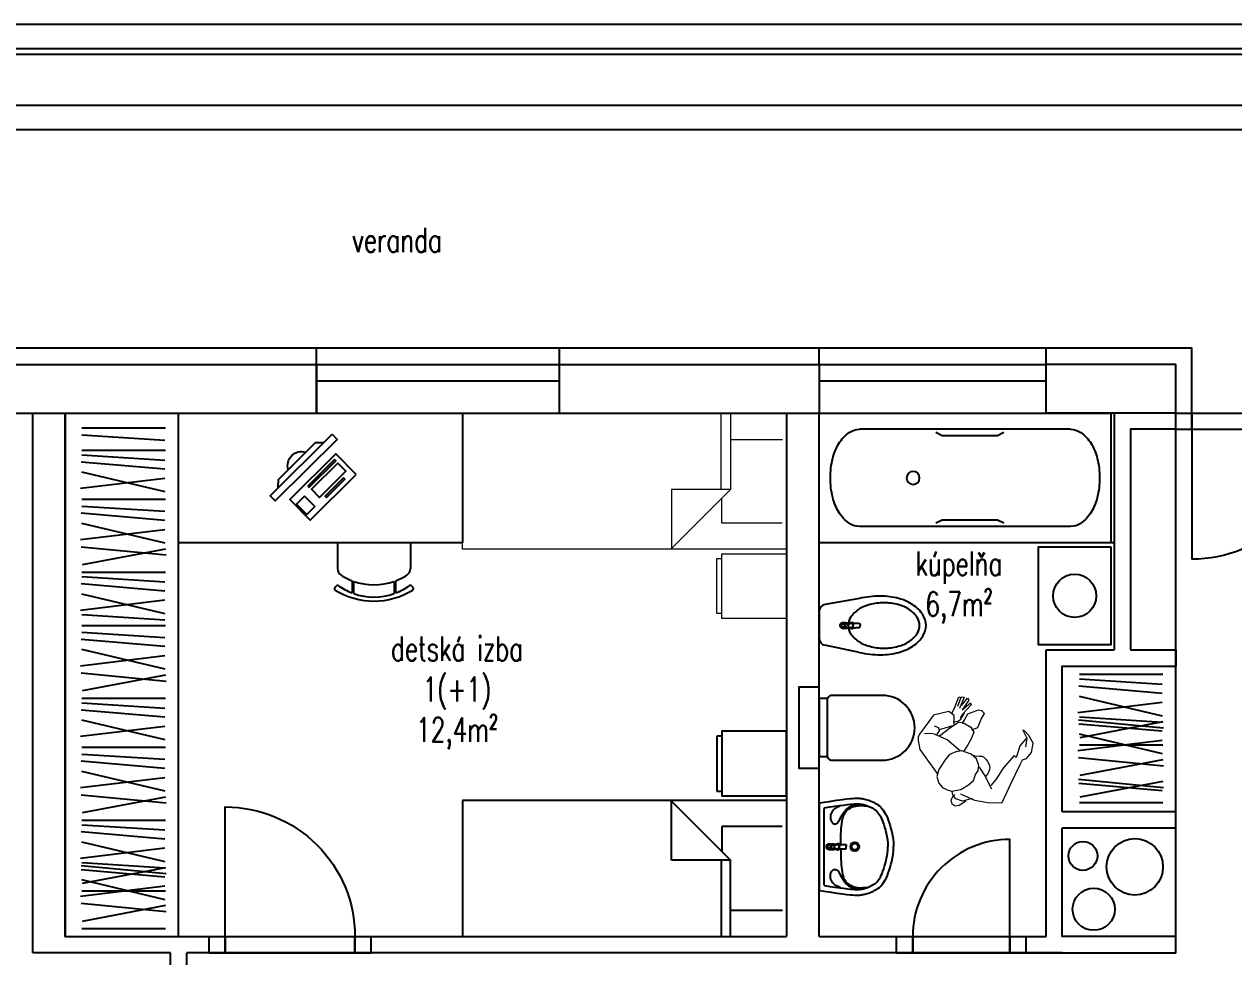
# Model space of a CAD drawing. Header units: millimetres. Extents: x 465413 to 948826, y 2516576 to 3795663.
# Drawn here: x 870302 to 877763, y 2793087 to 2798842 of the extents above; entities that cross this region are included whole.
import ezdxf
from ezdxf.lldxf.tags import DXFTag

# ---------------------------------------------------------------- set-up
doc = ezdxf.new("R2010")
doc.units = ezdxf.units.MM
doc.layers.add('-R-IZGLED', color=9, linetype='Continuous', lineweight=0)
doc.layers.add('namjestaj', color=251, linetype='Continuous', lineweight=5)
for name, color, linetype in [('DIM_100', 64, 'Continuous'), ('DVE_REZ', 1, 'Continuous'), ('MUR-POH', 64, 'Continuous'), ('MUR_POH', 64, 'Continuous'), ('MUR_REZ', 3, 'Continuous'), ('NAB_ZAR', 14, 'Continuous'), ('PLO_LIN', 6, 'Continuous'), ('SAN-POH', 151, 'Continuous')]:
    doc.layers.add(name, color=color, linetype=linetype)
doc.styles.add('SIMPLEX', font='SIMPLEX.SHX', dxfattribs={"width": 0.7})
tags = doc.linetypes.add('DASHED', pattern=[0.75, 0.5, -0.25]).pattern_tags.tags
tags[6:7] = [DXFTag(74, 4), DXFTag(75, 0), DXFTag(340, '0'), DXFTag(46, 1.0), DXFTag(50, 0.0), DXFTag(44, 0.0), DXFTag(45, 0.0)]
tags[4:5] = [DXFTag(74, 4), DXFTag(75, 0), DXFTag(340, '0'), DXFTag(46, 1.0), DXFTag(50, 0.0), DXFTag(44, 0.0), DXFTag(45, 0.0)]

# ---------------------------------------------------------------- blocks, each defined once
blk = doc.blocks.new('FJFJF')
at = {"layer": 'NAB_ZAR'}
for points in [[(387113.1, -272900.4), (387113.1, -272945.2), (387653.1, -272945.2), (387653.1, -272900.4), (387113.1, -272900.4)], [(387581.1, -272900.4), (387545.1, -272864.7), (387221.1, -272864.7), (387185.1, -272900.4)], [(387213.1, -273022.2), (387443.1, -273022.2), (387443.1, -273032.2), (387213.1, -273032.2), (387213.1, -273022.2)], [(387213.1, -273052.2), (387443.1, -273052.2), (387443.1, -273122.2), (387213.1, -273122.2), (387213.1, -273052.2)], [(387503.1, -273052.2), (387573.1, -273052.2), (387573.1, -273142.2), (387503.1, -273142.2), (387503.1, -273052.2)], [(387253.1, -273142.2), (387413.1, -273142.2), (387413.1, -273152.2), (387253.1, -273152.2), (387253.1, -273142.2)]]:
    blk.add_lwpolyline(points, dxfattribs=at)
blk.add_lwpolyline([(387183.1, -273182.2), (387183.1, -273002.2), (387583.1, -273002.2), (387583.1, -273182.2)], close=True, dxfattribs=at)
blk.add_arc((387383.1, -272904.7), 86.1, 27.70728, 152.29272, dxfattribs=at)
blk = doc.blocks.new('covek odozgo')
for points in [[(-11.57, 2.11), (-20.94, 2.81), (-29.97, 5.93), (-36.56, 10.09), (-35.52, 22.06), (-34.65, 35.76), (-34.48, 39.05), (-36.21, 40.96), (-37.08, 45.81), (-35.17, 51.19), (-30.49, 53.96), (-27.19, 55.18), (-25.63, 55.18), (-30.31, 52.06), (-32.22, 47.03)], [(1.79, 39.74), (-0.64, 42.87), (0.05, 48.24), (0.05, 52.4), (2.14, 53.1), (4.39, 52.23), (8.9, 46.85), (8.9, 43.04), (9.08, 40.26)], [(14.65, 49.69), (13.8, 55.42), (12.42, 54.89), (13.06, 47.56), (10.72, 53.94), (9.76, 53.09), (11.46, 45.97), (11.78, 42.78)], [(17.63, 54.36), (15.72, 55), (14.87, 47.46)], [(17.63, 42.78), (17.74, 46.18), (18.91, 53.62), (17.52, 53.83), (16.67, 47.99)], [(-29.97, 51.71), (-28.75, 45.81), (-29.79, 41.48), (-30.49, 38.36), (-28.75, 38.88), (-26.67, 28.65), (-26.32, 20.67), (-25.45, 15.64)], [(14.19, 38.53), (11.78, 40.34), (11.04, 42.25), (10.93, 46.61)], [(17.41, 26.74), (13.94, 34.89), (11.33, 39.92), (8.38, 41.13), (3.18, 40.96), (0.05, 39.22), (-0.53, 34.35), (-0.62, 30.52), (-0.39, 25.66)], [(19.12, 26.55), (18.75, 29.47), (20.21, 30.92), (22.95, 30.38)], [(-14.17, 19), (-12.74, 22.77), (-9.51, 25.64), (-5.2, 26.53), (0.72, 25.46), (3.59, 23.13), (6.28, 19.72), (6.82, 16.32), (7.54, 8.43), (6.46, 4.12), (3.23, 1.08), (0, 0), (-3.23, 0), (-5.92, 0.72), (-10.41, 4.3), (-13.1, 9.32), (-14.53, 13.09), (-13.81, 16.85), (-13.99, 19.54)], [(-8.47, 25.84), (-7.66, 26.74), (-6.58, 26.46)], [(1.79, 25), (12.03, 26.91), (20.53, 26.05), (23.13, 25.18), (25.91, 23.27)], [(-13.48, 22.06), (-19.9, 18.76), (-24.93, 15.29), (-26.67, 14.08)], [(-19.28, 2.98), (-14.77, -1.35), (-10.6, -2.05), (-7.65, -0.83), (-6.27, 0.73)], [(-16.68, -0.31), (-14.42, -4.65), (-12.51, -6.21), (-10.26, -6.04), (-8.35, -4.13), (-8.35, -1.53), (-8.7, -0.14)]]:
    blk.add_lwpolyline(points)
for points in [[(19.3, 30.19), (12.73, 36.94), (15.65, 42.23), (19.67, 42.59), (26.78, 36.03), (28.52, 21.61, -0.20885), (27.37, 17.77), (23.66, 13.39), (6.48, 5.41)], [(-7.58, 26.57), (-10.37, 28.1, 0.241547), (-14.93, 28.24), (-16.26, 27.61), (-17.64, 26.75, 0.24958), (-20, 22.69), (-20.07, 20.84), (-19.73, 18.94)]]:
    blk.add_lwpolyline(points, format="xyb")
blk = doc.blocks.new('vana_1800')
at = {"layer": 'SAN-POH'}
for p, q in [((873696.8, 2857932.2), (872896.8, 2857932.2)), ((872896.8, 2857932.2), (872896.8, 2856132.2)), ((873696.8, 2856132.2), (873696.8, 2857932.2)), ((872996.8, 2857682.2), (872996.8, 2856382.2)), ((873596.8, 2857682.2), (873596.8, 2856382.2)), ((873016.8, 2857272.2), (873036.8, 2857232.2)), ((873576.8, 2857272.2), (873556.8, 2857232.2)), ((873036.8, 2857232.2), (873036.8, 2856892.2)), ((873556.8, 2857232.2), (873556.8, 2856892.2)), ((873036.8, 2856892.2), (873016.8, 2856852.2)), ((873556.8, 2856892.2), (873576.8, 2856852.2)), ((872896.8, 2856132.2), (873696.8, 2856132.2))]:
    blk.add_line(p, q, dxfattribs=at)
blk.add_circle((873296.8, 2856712.2), 40, dxfattribs=at)
for centre, radius, start, end in [((873198.4, 2857620.3), 220.9, 121.00272, 145.42177), ((873257.8, 2857521.5), 336.2, 103.97752, 121.00272), ((873296.8, 2857364.9), 497.5, 90, 103.97752), ((873296.8, 2857364.9), 497.5, 76.02248, 90), ((873335.8, 2857521.5), 336.2, 58.99728, 76.02248), ((873395.1, 2857620.3), 220.9, 34.57823, 58.99728), ((873108.6, 2857682.2), 111.9, 145.42177, 180), ((873484.9, 2857682.2), 111.9, 0, 34.57823), ((873108.6, 2856382.2), 111.9, 180, 214.57823), ((873484.9, 2856382.2), 111.9, 325.42177, 0), ((873198.4, 2856444), 220.9, 214.57823, 238.99728), ((873395.1, 2856444), 220.9, 301.00272, 325.42177), ((873257.8, 2856542.8), 336.2, 238.99728, 256.02248), ((873335.8, 2856542.8), 336.2, 283.97752, 301.00272), ((873296.8, 2856699.4), 497.5, 256.02248, 270), ((873296.8, 2856699.4), 497.5, 270, 283.97752)]:
    blk.add_arc(centre, radius, start, end, dxfattribs=at)

msp = doc.modelspace()

# ---------------------------------------------------------------- linework, layer by layer
at = {"layer": 'DVE_REZ', "linetype": 'ByBlock'}
for points in [[(871542.2, 2793211.8), (871542.2, 2794011.8, -0.414214), (872342.2, 2793211.8)], [(876382.4, 2793211.8), (876382.4, 2793811.8, 0.414214), (875782.4, 2793211.8)]]:
    msp.add_lwpolyline(points, format="xyb", dxfattribs=at)
at = {"layer": 'MUR-POH', "color": 252}
for points in [[(866561.7, 2798342.2), (878404.8, 2798342.2)], [(866561.7, 2798342.2), (884454.4, 2798342.2)], [(866561.7, 2798192.2), (878504.8, 2798192.2)], [(866561.7, 2798192.2), (884454.2, 2798192.2)]]:
    msp.add_lwpolyline(points, dxfattribs=at)
at = {"layer": 'MUR_POH'}
for p, q in [((872104.8, 2796842.2), (869762.9, 2796842.2)), ((875204.8, 2796842.2), (873604.8, 2796842.2)), ((877454.8, 2796842.2), (876604.8, 2796842.2)), ((870658.7, 2796350.5), (871173.6, 2796350.5)), ((870658.7, 2796308.5), (871169.6, 2796276.1)), ((870658.7, 2796213.5), (871173.6, 2796213.5)), ((870658.7, 2796184.8), (871169.6, 2796152.4)), ((870654.6, 2796142.3), (871169.6, 2796097.7)), ((870648.5, 2795978.1), (871169.6, 2796041)), ((870656.6, 2796079.4), (871169.6, 2795957.9)), ((870658.7, 2795910.6), (871173.6, 2795910.6)), ((870658.7, 2795868.7), (871169.6, 2795836.3)), ((870654.6, 2795826.1), (871169.6, 2795781.5)), ((870648.5, 2795662), (871169.6, 2795724.8)), ((870656.6, 2795763.3), (871169.6, 2795641.7)), ((870652.6, 2795617.4), (871177.7, 2795566.8)), ((870662.7, 2795508), (871175.6, 2795605.3)), ((870658.7, 2795461.4), (871173.6, 2795461.4)), ((870658.7, 2795432.8), (871169.6, 2795400.4)), ((870654.6, 2795390.2), (871169.6, 2795345.6)), ((870648.5, 2795226.1), (871169.6, 2795288.9)), ((870656.6, 2795327.4), (871169.6, 2795205.8)), ((870658.7, 2795198.9), (871169.6, 2795166.5)), ((870658.7, 2795132.1), (871173.6, 2795132.1)), ((870654.6, 2795047.6), (871169.6, 2795003.1)), ((870658.7, 2795090.2), (871169.6, 2795057.8)), ((870656.6, 2794984.8), (871169.6, 2794863.3)), ((870648.5, 2794883.5), (871169.6, 2794946.3)), ((870652.6, 2794838.9), (871177.7, 2794788.3)), ((870662.7, 2794729.5), (871175.6, 2794826.8)), ((876810.6, 2794830.1), (877325.6, 2794830.1)), ((876806.6, 2794758.9), (877321.5, 2794714.3)), ((876810.6, 2794801.4), (877321.5, 2794769)), ((870658.7, 2794682.9), (871173.6, 2794682.9)), ((876808.6, 2794696.1), (877321.5, 2794574.5)), ((870654.6, 2794611.7), (871169.6, 2794567.2)), ((870658.7, 2794654.3), (871169.6, 2794621.9)), ((876800.5, 2794594.8), (877321.5, 2794657.6)), ((870656.6, 2794548.9), (871169.6, 2794427.4)), ((876804.5, 2794550.2), (877329.6, 2794499.5)), ((876806.6, 2794525), (877321.5, 2794480.4)), ((876810.6, 2794567.5), (877321.5, 2794535.1)), ((876814.7, 2794440.8), (877327.6, 2794538)), ((870648.5, 2794447.6), (871169.6, 2794510.4)), ((876808.6, 2794462.2), (877321.5, 2794340.6)), ((870658.7, 2794380.1), (871173.6, 2794380.1)), ((876800.5, 2794360.9), (877321.5, 2794423.7)), ((876810.6, 2794394.2), (877325.6, 2794394.2)), ((870658.7, 2794338.1), (871169.6, 2794305.7)), ((876804.5, 2794316.3), (877329.6, 2794265.6)), ((876814.7, 2794206.9), (877327.6, 2794304.1)), ((870654.6, 2794295.6), (871169.6, 2794251)), ((870656.6, 2794232.8), (871169.6, 2794111.2)), ((870648.5, 2794131.5), (871169.6, 2794194.3)), ((876804.5, 2794182.7), (877329.6, 2794132.1)), ((876806.6, 2794157.5), (877321.5, 2794113)), ((876814.7, 2794073.3), (877327.6, 2794170.6)), ((870652.6, 2794086.9), (871177.7, 2794036.3)), ((870662.7, 2793977.5), (871175.6, 2794074.7)), ((876810.6, 2794039.4), (877325.6, 2794039.4)), ((870658.7, 2793930.9), (871173.6, 2793930.9)), ((870654.6, 2793859.7), (871169.6, 2793815.1)), ((870658.7, 2793902.2), (871169.6, 2793869.8)), ((870656.6, 2793796.9), (871169.6, 2793675.3)), ((870648.5, 2793695.6), (871169.6, 2793758.4)), ((870652.6, 2793651), (871177.7, 2793600.4)), ((870658.7, 2793668.3), (871169.6, 2793635.9)), ((870662.7, 2793541.6), (871175.6, 2793638.8)), ((870654.6, 2793625.8), (871169.6, 2793581.2)), ((870656.6, 2793563), (871169.6, 2793441.4)), ((870648.5, 2793461.7), (871169.6, 2793524.5)), ((870658.7, 2793495), (871173.6, 2793495)), ((870652.6, 2793417.1), (871177.7, 2793366.5)), ((870662.7, 2793307.7), (871175.6, 2793405)), ((870658.7, 2793261.1), (871173.6, 2793261.1))]:
    msp.add_line(p, q, dxfattribs=at)
at = {"layer": 'MUR_POH', "color": 8, "linetype": 'DASHED', "ltscale": 250}
for p, q in [((874604.8, 2794449.5), (874574.8, 2794449.5)), ((874574.8, 2794449.5), (874574.8, 2794109.5)), ((874574.8, 2794109.5), (874604.8, 2794109.5)), ((875004.8, 2794051.8), (873004.7, 2794051.8)), ((873004.8, 2794051.7), (873004.8, 2793211.8)), ((874294.4, 2794047.5), (874659.2, 2793682.7)), ((874294.4, 2793682.7), (874294.4, 2794047.5)), ((874978.1, 2793891.8), (874604.8, 2793891.8)), ((874604.8, 2793891.8), (874604.8, 2793737.6)), ((874659.2, 2793682.7), (874294.4, 2793682.7)), ((874601.6, 2793682.7), (874601.6, 2793211.8)), ((874659.2, 2793211.8), (874659.2, 2793682.7)), ((874659.2, 2793375), (874978.4, 2793375))]:
    msp.add_line(p, q, dxfattribs=at)
at = {"layer": 'MUR_POH', "flags": 128}
for points in [[(873604.8, 2796842.2), (872104.8, 2796842.2)], [(872104.8, 2796742.2), (872104.8, 2796842.2)], [(873604.8, 2796742.2), (873604.8, 2796842.2)], [(876604.8, 2796842.2), (875204.8, 2796842.2)], [(875204.8, 2796742.2), (875204.8, 2796842.2)], [(876604.8, 2796742.2), (876604.8, 2796842.2)], [(877504.8, 2796442.2), (877504.8, 2796842.2), (876604.8, 2796842.2)], [(872104.8, 2796742.2), (873604.8, 2796742.2)], [(875204.8, 2796742.2), (876604.8, 2796742.2)], [(872104.8, 2796642.2), (873604.8, 2796642.2)], [(875204.8, 2796642.2), (876604.8, 2796642.2)], [(871254.8, 2793211.8), (871254.8, 2796442.2)], [(872104.8, 2796442.2), (873604.8, 2796442.2)], [(875204.8, 2796442.2), (876604.8, 2796442.2)], [(876704.8, 2793111.8), (876382.4, 2793111.8)]]:
    msp.add_lwpolyline(points, dxfattribs=at)
at = {"layer": 'MUR_POH', "color": 8, "linetype": 'DASHED', "ltscale": 250, "flags": 128}
for points in [[(875204.8, 2794750.1), (875079.8, 2794750.1), (875079.8, 2794250.1), (875204.8, 2794250.1)], [(875004.8, 2794079.5), (875004.8, 2794479.5), (874604.8, 2794479.5), (874604.8, 2794079.5)]]:
    msp.add_lwpolyline(points, close=True, dxfattribs=at)
at = {"layer": 'MUR_POH'}
for centre, radius in [((876832, 2793709.5), 89.1), ((877152, 2793642.1), 174), ((876898.8, 2793380.3), 130)]:
    msp.add_circle(centre, radius, dxfattribs=at)
at = {"layer": 'MUR_REZ'}
for p, q in [((869762.9, 2796742.2), (872104.8, 2796742.2)), ((873604.8, 2796742.2), (875204.8, 2796742.2)), ((876604.8, 2793211.8), (876604.8, 2794981.3)), ((871542.2, 2793111.8), (871542.2, 2793211.8)), ((875782.4, 2793111.8), (875782.4, 2793211.8)), ((876382.4, 2793211.8), (876604.8, 2793211.8))]:
    msp.add_line(p, q, dxfattribs=at)
at = {"layer": 'MUR_REZ', "flags": 128}
for points in [[(894508.2, 2786834.3), (861053.7, 2786367.9), (842089.5, 2786361), (841965.4, 2798682.4), (859491.4, 2798842.2), (894148.2, 2798842.2), (894508.2, 2786834.3)], [(872104.8, 2796742.2), (872104.8, 2796442.2)], [(873604.8, 2796442.2), (873604.8, 2796742.2)], [(875204.8, 2796742.2), (875204.8, 2796442.2)], [(877404.8, 2796342.2), (877404.8, 2796742.2), (876604.8, 2796742.2)], [(869762.9, 2796442.2), (872104.8, 2796442.2)], [(870354.8, 2793111.8), (870354.8, 2796442.2)], [(870554.8, 2793211.8), (870554.8, 2796442.2)], [(870554.8, 2796442.2), (870554.8, 2793211.8), (871542.2, 2793211.8)], [(873604.8, 2796442.2), (875204.8, 2796442.2)], [(875004.8, 2796442.2), (875004.8, 2793211.8)], [(875204.8, 2793211.8), (875204.8, 2796442.2)], [(877024.8, 2796442.2), (877024.8, 2794981.3)], [(877404.8, 2796342.2), (877124.8, 2796342.2), (877124.8, 2794981.3)], [(876604.8, 2794981.3), (877024.8, 2794981.3)], [(877124.8, 2794981.3), (877404.8, 2794981.3)], [(877404.8, 2794981.3), (877404.8, 2794881.3)], [(876704.8, 2793981.3), (876704.8, 2794881.3), (877404.8, 2794881.3)], [(877404.8, 2793981.3), (876704.8, 2793981.3)], [(877404.8, 2793881.3), (877404.8, 2793981.3)], [(876382.4, 2793111.9), (877404.8, 2793111.9), (877404.8, 2793211.8), (876704.8, 2793211.8), (876704.8, 2793881.3)], [(877404.8, 2793881.3), (876704.8, 2793881.3)], [(871542.2, 2793211.8), (871542.2, 2793111.8)], [(871542.2, 2793111.8), (871542.2, 2793211.8)], [(871542.2, 2793111.8), (871542.2, 2793211.8)], [(872342.2, 2793211.8), (872342.2, 2793211.8)], [(872342.2, 2793211.8), (872342.2, 2793111.8)], [(872342.2, 2793111.8), (872342.2, 2793211.8)], [(872342.2, 2793111.8), (872342.2, 2793211.8)], [(872342.2, 2793211.8), (875004.8, 2793211.8)], [(875204.8, 2793211.8), (875782.4, 2793211.8)], [(875782.4, 2793111.8), (875782.4, 2793211.8)], [(875782.4, 2793211.8), (875782.4, 2793111.8)], [(875782.4, 2793211.8), (875782.4, 2793211.8)], [(875782.4, 2793111.8), (875782.4, 2793211.8)], [(876382.4, 2793111.8), (876382.4, 2793211.8)], [(876382.4, 2793211.8), (876382.4, 2793111.8)], [(876382.4, 2793211.8), (876382.4, 2793211.8)], [(876382.4, 2793111.8), (876382.4, 2793211.8)], [(870454.8, 2793111.8), (870354.8, 2793111.8)], [(871204.8, 2793111.8), (870454.8, 2793111.8)], [(871204.8, 2792961.8), (871204.8, 2793111.8)], [(871304.8, 2792961.8), (871304.8, 2793111.8)], [(871542.2, 2793111.8), (871304.8, 2793111.8)], [(875782.4, 2793111.8), (872342.2, 2793111.8)], [(876704.8, 2793111.8), (876382.4, 2793111.8)]]:
    msp.add_lwpolyline(points, dxfattribs=at)
at = {"layer": 'MUR_REZ'}
for points in [[(860232.3, 2798692.2), (887911.6, 2798692.2)], [(872104.8, 2796442.2), (872104.8, 2796742.2)], [(877404.8, 2796442.2), (876604.8, 2796442.2), (876604.8, 2796742.2)]]:
    msp.add_lwpolyline(points, dxfattribs=at)
at = {"layer": 'NAB_ZAR'}
for p, q in [((877504.8, 2796442.2), (877504.8, 2796342.2)), ((871957.3, 2795642.2), (871254.8, 2795642.2)), ((872234.4, 2795642.2), (872234.4, 2795483.4)), ((872684.4, 2795642.2), (872684.4, 2795483.4)), ((872218.2, 2795366), (872228.4, 2795376.2)), ((872324.4, 2795407.4), (872324.4, 2795332.4)), ((872334.4, 2795328.7), (872334.4, 2795403.7)), ((872584.4, 2795403.7), (872584.4, 2795328.7)), ((872594.4, 2795332.4), (872594.4, 2795407.4)), ((872700.6, 2795366), (872690.5, 2795376.2)), ((871442.2, 2793111.8), (871442.2, 2793211.8)), ((875682.4, 2793111.8), (875682.4, 2793211.8))]:
    msp.add_line(p, q, dxfattribs=at)
at = {"layer": 'NAB_ZAR', "flags": 128}
for points in [[(871254.8, 2796442.2), (873004.8, 2796442.2), (873004.8, 2795642.2)], [(877404.8, 2796442.2), (877504.8, 2796442.2)], [(877504.8, 2796442.2), (877504.8, 2796442.2)], [(877504.8, 2796442.2), (877504.8, 2796342.2)], [(877504.8, 2796342.2), (877504.8, 2796442.2)], [(877504.8, 2796442.2), (878304.8, 2796442.2)], [(877404.8, 2796342.2), (877504.8, 2796342.2)], [(877504.8, 2796342.2), (878304.8, 2796342.2)], [(873004.8, 2795642.2), (871254.8, 2795642.2)], [(871442.2, 2793211.8), (871542.2, 2793211.8)], [(871542.2, 2793211.8), (872342.2, 2793211.8)], [(872342.2, 2793211.8), (872399.4, 2793211.8)], [(872342.2, 2793211.8), (872442.2, 2793211.8)], [(872442.2, 2793111.8), (872442.2, 2793211.8)], [(875682.4, 2793211.8), (875782.4, 2793211.8)], [(875782.4, 2793211.8), (876382.4, 2793211.8)], [(876382.4, 2793211.8), (876482.4, 2793211.8)], [(876382.4, 2793211.8), (876439.5, 2793211.8)], [(876482.4, 2793111.8), (876482.4, 2793211.8)], [(871442.2, 2793111.8), (871542.2, 2793111.8)], [(871542.2, 2793111.8), (872342.2, 2793111.8)], [(872342.2, 2793111.8), (871542.2, 2793111.8)], [(872342.2, 2793111.8), (872442.2, 2793111.8)], [(875682.4, 2793111.8), (875782.4, 2793111.8)], [(876382.4, 2793111.8), (875782.4, 2793111.8)], [(875782.4, 2793111.8), (876382.4, 2793111.8)], [(876382.4, 2793111.8), (876482.4, 2793111.8)]]:
    msp.add_lwpolyline(points, dxfattribs=at)
at = {"layer": 'NAB_ZAR'}
msp.add_lwpolyline([(877504.8, 2796442.2), (878304.8, 2796442.2)], dxfattribs=at)
at = {"layer": 'NAB_ZAR', "flags": 128}
msp.add_lwpolyline([(877504.8, 2796342.2), (877504.8, 2795542.2, 0.414214), (878304.8, 2796342.2)], format="xyb", dxfattribs=at)
at = {"layer": 'NAB_ZAR'}
for centre, radius, start, end in [((872284.4, 2795483.4), 50, 180, 237.42103), ((872459.4, 2795757.2), 375, 237.42103, 248.8998), ((872459.4, 2795757.2), 375, 291.1002, 302.57897), ((872634.4, 2795483.4), 50, 302.57897, 0), ((872225.3, 2795358.9), 10, 135, 238.18791), ((872459.4, 2795736.4), 454.2, 238.18791, 301.81209), ((872235.4, 2795369.1), 10, 54.42301, 135), ((872459.4, 2795682.2), 375, 234.42301, 248.8998), ((872459.4, 2795757.2), 375, 250.52878, 289.47122), ((872459.4, 2795682.2), 375, 291.1002, 305.57699), ((872683.4, 2795369.1), 10, 45, 125.57699), ((872693.6, 2795358.9), 10, 301.81209, 45), ((872459.4, 2795682.2), 375, 250.52878, 289.47122)]:
    msp.add_arc(centre, radius, start, end, dxfattribs=at)
at = {"layer": 'namjestaj'}
for p, q in [((873004.8, 2795602.3), (873004.8, 2796442.2)), ((873004.8, 2796442.2), (875004.8, 2796442.2)), ((874601.6, 2795971.2), (874601.6, 2796442.2)), ((874659.2, 2796442.2), (874659.2, 2795971.2)), ((874659.2, 2796279), (874978.4, 2796279)), ((874294.4, 2795971.2), (874294.4, 2795606.4)), ((874294.4, 2795606.4), (874659.2, 2795971.2)), ((874659.2, 2795971.2), (874294.4, 2795971.2)), ((874604.8, 2795762.2), (874604.8, 2795916.4)), ((874978.1, 2795762.2), (874604.8, 2795762.2)), ((875004.8, 2795602.2), (873004.7, 2795602.2)), ((874574.8, 2795204.5), (874574.8, 2795544.5)), ((874574.8, 2795544.5), (874604.8, 2795544.5)), ((874604.8, 2795204.5), (874574.8, 2795204.5)), ((873004.8, 2793211.8), (875004.8, 2793211.8))]:
    msp.add_line(p, q, dxfattribs=at)
msp.add_lwpolyline([(875004.8, 2795574.5), (875004.8, 2795174.5), (874604.8, 2795174.5), (874604.8, 2795574.5)], close=True, dxfattribs=at)
at = {"layer": 'PLO_LIN', "color": 6}
msp.add_lwpolyline([(869079, 2798658.1), (880922.1, 2798658.1)], dxfattribs=at)
at = {"layer": 'SAN-POH'}
for p, q in [((877024.8, 2795642.2), (875204.8, 2795642.2)), ((875453.2, 2795298), (875241.9, 2795261.4)), ((875204.8, 2795217.3), (875204.8, 2795053.3)), ((875453.2, 2794965.2), (875240.4, 2795009.5)), ((875204.8, 2794036.6), (875204.8, 2793496.6)), ((875234.8, 2794001.6), (875234.8, 2793531.6)), ((875239, 2794006.5), (875271.9, 2794011.7)), ((875271.9, 2794011.7), (875319.2, 2794018.7)), ((875319.2, 2794018.7), (875354.7, 2794023.5)), ((875354.7, 2794023.5), (875380.5, 2794026.6)), ((875380.5, 2794026.6), (875399.1, 2794028.5)), ((875399.1, 2794028.5), (875413, 2794029.5)), ((875413, 2794029.5), (875424.3, 2794030.2)), ((875424.3, 2794030.2), (875433.4, 2794030.6)), ((875433.4, 2794030.6), (875440.8, 2794030.7)), ((875440.8, 2794030.7), (875446.8, 2794030.5)), ((875446.8, 2794030.5), (875452, 2794030.2)), ((875452, 2794030.2), (875457.1, 2794029.7)), ((875457.1, 2794029.7), (875462.2, 2794029.1)), ((875462.2, 2794029.1), (875467.3, 2794028.3)), ((875467.3, 2794028.3), (875472.6, 2794027.4)), ((875472.6, 2794027.4), (875478.4, 2794026.1)), ((875478.4, 2794026.1), (875484.7, 2794024.4)), ((875484.7, 2794024.4), (875491.7, 2794022.3)), ((875491.7, 2794022.3), (875499.5, 2794019.7)), ((875499.5, 2794019.7), (875507.7, 2794016.7)), ((875507.7, 2794016.7), (875516.2, 2794013.3)), ((875516.2, 2794013.3), (875524.6, 2794009.4)), ((875524.6, 2794009.4), (875532.8, 2794005.2)), ((875532.8, 2794005.2), (875540.5, 2794000.7)), ((875540.5, 2794000.7), (875547.5, 2793996)), ((875547.5, 2793996), (875554, 2793990.9)), ((875554, 2793990.9), (875560.1, 2793985.3)), ((875560.1, 2793985.3), (875566, 2793979)), ((875566, 2793979), (875571.6, 2793971.9)), ((875571.6, 2793971.9), (875577.2, 2793963.7)), ((875577.2, 2793963.7), (875582.7, 2793954.2)), ((875582.7, 2793954.2), (875588.1, 2793943.4)), ((875588.1, 2793943.4), (875593.5, 2793931.2)), ((875593.5, 2793931.2), (875598.9, 2793917.6)), ((875598.9, 2793917.6), (875604.1, 2793902.5)), ((875604.1, 2793902.5), (875609.3, 2793886.1)), ((875609.3, 2793886.1), (875614.3, 2793868.3)), ((875614.3, 2793868.3), (875618.9, 2793849.6)), ((875618.9, 2793849.6), (875623, 2793829.9)), ((875623, 2793829.9), (875626.3, 2793809.3)), ((875626.3, 2793809.3), (875628.6, 2793787.9)), ((875628.6, 2793787.9), (875629.9, 2793764.8)), ((875618.9, 2793683.6), (875623, 2793703.3)), ((875623, 2793703.3), (875626.3, 2793723.9)), ((875626.3, 2793723.9), (875628.6, 2793745.3)), ((875628.6, 2793745.3), (875629.9, 2793768.5)), ((875598.9, 2793615.6), (875604.1, 2793630.7)), ((875604.1, 2793630.7), (875609.3, 2793647.2)), ((875609.3, 2793647.2), (875614.3, 2793664.9)), ((875614.3, 2793664.9), (875618.9, 2793683.6)), ((875560.1, 2793547.9), (875566, 2793554.2)), ((875566, 2793554.2), (875571.6, 2793561.4)), ((875571.6, 2793561.4), (875577.2, 2793569.6)), ((875577.2, 2793569.6), (875582.7, 2793579)), ((875582.7, 2793579), (875588.1, 2793589.8)), ((875588.1, 2793589.8), (875593.5, 2793602)), ((875593.5, 2793602), (875598.9, 2793615.6)), ((875239, 2793526.7), (875271.9, 2793521.6)), ((875271.9, 2793521.6), (875319.2, 2793514.6)), ((875319.2, 2793514.6), (875354.7, 2793509.7)), ((875354.7, 2793509.7), (875380.5, 2793506.6)), ((875380.5, 2793506.6), (875399.1, 2793504.7)), ((875399.1, 2793504.7), (875413, 2793503.7)), ((875413, 2793503.7), (875424.3, 2793503)), ((875424.3, 2793503), (875433.4, 2793502.6)), ((875433.4, 2793502.6), (875440.8, 2793502.6)), ((875440.8, 2793502.6), (875446.8, 2793502.7)), ((875446.8, 2793502.7), (875452, 2793503)), ((875452, 2793503), (875457.1, 2793503.5)), ((875457.1, 2793503.5), (875462.2, 2793504.1)), ((875462.2, 2793504.1), (875467.3, 2793504.9)), ((875467.3, 2793504.9), (875472.6, 2793505.9)), ((875472.6, 2793505.9), (875478.4, 2793507.2)), ((875478.4, 2793507.2), (875484.7, 2793508.8)), ((875484.7, 2793508.8), (875491.7, 2793510.9)), ((875491.7, 2793510.9), (875499.5, 2793513.5)), ((875499.5, 2793513.5), (875507.7, 2793516.5)), ((875507.7, 2793516.5), (875516.2, 2793520)), ((875516.2, 2793520), (875524.6, 2793523.8)), ((875524.6, 2793523.8), (875532.8, 2793528)), ((875532.8, 2793528), (875540.5, 2793532.5)), ((875540.5, 2793532.5), (875547.5, 2793537.2)), ((875547.5, 2793537.2), (875554, 2793542.3)), ((875554, 2793542.3), (875560.1, 2793547.9))]:
    msp.add_line(p, q, dxfattribs=at)
at = {"layer": 'SAN-POH', "flags": 128}
for points in [[(877404.8, 2793211.8), (877404.8, 2796342.2)], [(875351.4, 2795150.1), (875353.7, 2795150), (875355.7, 2795149.9), (875357.3, 2795149.9), (875358.7, 2795149.8), (875360, 2795149.7), (875361.2, 2795149.7), (875362.2, 2795149.6), (875363.3, 2795149.5), (875364.3, 2795149.5), (875365.4, 2795149.4), (875366.5, 2795149.3), (875367.7, 2795149.2), (875369, 2795149.1), (875370.3, 2795149), (875371.8, 2795148.9), (875373.2, 2795148.8), (875374.7, 2795148.7), (875376.2, 2795148.6), (875377.7, 2795148.5), (875379.3, 2795148.4), (875380.9, 2795148.3), (875382.6, 2795148.2), (875384.5, 2795148.1), (875386.6, 2795148), (875388.9, 2795147.8), (875391.5, 2795147.6), (875393.9, 2795147.5)], [(875353.3, 2795146.8), (875354.6, 2795146.8), (875355.9, 2795146.7), (875357.1, 2795146.6), (875358.2, 2795146.5), (875359.3, 2795146.3), (875360.3, 2795146.1), (875361.4, 2795145.9), (875362.4, 2795145.7), (875363.4, 2795145.5), (875364.4, 2795145.3), (875365.3, 2795145), (875366.2, 2795144.8), (875367, 2795144.6), (875367.8, 2795144.5), (875368.5, 2795144.3), (875369.2, 2795144.1), (875369.9, 2795144), (875370.6, 2795143.9), (875371.3, 2795143.8), (875372, 2795143.7), (875372.7, 2795143.6), (875373.3, 2795143.5), (875374, 2795143.5), (875374.8, 2795143.5), (875375.5, 2795143.6), (875376.2, 2795143.6), (875377.1, 2795143.7), (875378, 2795143.9), (875379, 2795144), (875380.1, 2795144.2), (875381.4, 2795144.5), (875382.8, 2795144.8), (875384.4, 2795145.1), (875386.2, 2795145.5), (875388.1, 2795146), (875390.2, 2795146.5), (875392.4, 2795147.1), (875394.7, 2795147.7), (875397, 2795148.3), (875399.3, 2795149), (875401.4, 2795149.5), (875403.3, 2795150), (875404.9, 2795150.4), (875406.3, 2795150.6), (875407.4, 2795150.8), (875408.4, 2795150.9), (875409.2, 2795150.9), (875409.9, 2795150.9), (875410.6, 2795150.8), (875411.2, 2795150.6), (875411.7, 2795150.3), (875412.2, 2795149.9), (875412.7, 2795149.3), (875413.2, 2795148.4), (875413.7, 2795147.3), (875414.1, 2795145.8), (875414.6, 2795143.7), (875415, 2795140.7), (875415.3, 2795136.9), (875415.7, 2795131.8)], [(875353.3, 2795116.8), (875354.6, 2795116.9), (875355.9, 2795117), (875357.1, 2795117.1), (875358.2, 2795117.2), (875359.3, 2795117.4), (875360.3, 2795117.6), (875361.4, 2795117.8), (875362.4, 2795118), (875363.4, 2795118.2), (875364.4, 2795118.4), (875365.3, 2795118.6), (875366.2, 2795118.8), (875367, 2795119), (875367.8, 2795119.2), (875368.5, 2795119.4), (875369.2, 2795119.5), (875369.9, 2795119.7), (875370.6, 2795119.8), (875371.3, 2795119.9), (875372, 2795120), (875372.7, 2795120.1), (875373.3, 2795120.1), (875374, 2795120.2), (875374.8, 2795120.1), (875375.5, 2795120.1), (875376.2, 2795120), (875377.1, 2795119.9), (875378, 2795119.8), (875379, 2795119.6), (875380.1, 2795119.4), (875381.4, 2795119.2), (875382.8, 2795118.9), (875384.4, 2795118.6), (875386.2, 2795118.2), (875388.1, 2795117.7), (875390.2, 2795117.2), (875392.4, 2795116.6), (875394.7, 2795116), (875397, 2795115.3), (875399.3, 2795114.7), (875401.4, 2795114.1), (875403.3, 2795113.6), (875404.9, 2795113.3), (875406.3, 2795113), (875407.4, 2795112.9), (875408.4, 2795112.8), (875409.2, 2795112.8), (875409.9, 2795112.8), (875410.6, 2795112.9), (875411.2, 2795113.1), (875411.7, 2795113.4), (875412.2, 2795113.8), (875412.7, 2795114.4), (875413.2, 2795115.2), (875413.7, 2795116.3), (875414.1, 2795117.9), (875414.6, 2795120), (875415, 2795122.9), (875415.3, 2795126.8), (875415.7, 2795131.8)], [(875382.9, 2795131.8), (875383, 2795132.4), (875383, 2795132.9), (875383, 2795133.5), (875383.1, 2795133.9), (875383.2, 2795134.4), (875383.3, 2795134.9), (875383.4, 2795135.3), (875383.5, 2795135.8), (875383.7, 2795136.3), (875383.9, 2795136.7), (875384.1, 2795137.2), (875384.4, 2795137.6), (875384.8, 2795138), (875385.1, 2795138.5), (875385.6, 2795138.9), (875386.1, 2795139.3), (875386.6, 2795139.7), (875387.3, 2795140.2), (875388, 2795140.6), (875388.7, 2795141), (875389.5, 2795141.4), (875390.4, 2795141.8), (875391.3, 2795142.2), (875392.1, 2795142.6), (875393, 2795143), (875393.9, 2795143.3), (875394.8, 2795143.6), (875395.7, 2795143.9), (875396.6, 2795144.2), (875397.5, 2795144.5), (875398.3, 2795144.7), (875399.2, 2795144.9), (875400, 2795145.2), (875400.8, 2795145.3), (875401.6, 2795145.5), (875402.4, 2795145.6), (875403.2, 2795145.7), (875404, 2795145.8), (875404.8, 2795145.9), (875405.5, 2795145.9), (875406.2, 2795145.9), (875406.8, 2795145.9), (875407.3, 2795145.8), (875407.8, 2795145.7), (875408.2, 2795145.5), (875408.6, 2795145.3), (875409, 2795144.9), (875409.3, 2795144.4), (875409.7, 2795143.8), (875410.1, 2795143.1), (875410.4, 2795142.2), (875410.8, 2795141.2), (875411.1, 2795140.2), (875411.5, 2795139), (875411.8, 2795137.8), (875412.1, 2795136.6), (875412.4, 2795135.3), (875412.6, 2795134.1), (875412.7, 2795132.9), (875412.7, 2795131.8)], [(875382.9, 2795131.8), (875383, 2795131.3), (875383, 2795130.7), (875383, 2795130.2), (875383.1, 2795129.7), (875383.2, 2795129.3), (875383.3, 2795128.8), (875383.4, 2795128.3), (875383.5, 2795127.9), (875383.7, 2795127.4), (875383.9, 2795127), (875384.1, 2795126.5), (875384.4, 2795126.1), (875384.8, 2795125.6), (875385.1, 2795125.2), (875385.6, 2795124.8), (875386.1, 2795124.4), (875386.6, 2795123.9), (875387.3, 2795123.5), (875388, 2795123.1), (875388.7, 2795122.7), (875389.5, 2795122.2), (875390.4, 2795121.8), (875391.3, 2795121.4), (875392.1, 2795121), (875393, 2795120.7), (875393.9, 2795120.3), (875394.8, 2795120), (875395.7, 2795119.7), (875396.6, 2795119.4), (875397.5, 2795119.2), (875398.3, 2795118.9), (875399.2, 2795118.7), (875400, 2795118.5), (875400.8, 2795118.3), (875401.6, 2795118.2), (875402.4, 2795118), (875403.2, 2795117.9), (875404, 2795117.8), (875404.8, 2795117.8), (875405.5, 2795117.7), (875406.2, 2795117.7), (875406.8, 2795117.8), (875407.3, 2795117.8), (875407.8, 2795117.9), (875408.2, 2795118.1), (875408.6, 2795118.4), (875409, 2795118.8), (875409.3, 2795119.3), (875409.7, 2795119.9), (875410.1, 2795120.6), (875410.4, 2795121.5), (875410.8, 2795122.4), (875411.1, 2795123.5), (875411.5, 2795124.6), (875411.8, 2795125.9), (875412.1, 2795127.1), (875412.4, 2795128.4), (875412.6, 2795129.6), (875412.7, 2795130.8), (875412.7, 2795131.8)], [(875414, 2795146.2), (875417.2, 2795146.1), (875420.8, 2795145.9), (875424.4, 2795145.7), (875427.9, 2795145.6), (875431.4, 2795145.5), (875434.7, 2795145.4), (875437.8, 2795145.3), (875440.7, 2795145.3), (875443.2, 2795145.2), (875445.3, 2795145.1), (875447, 2795145.1), (875448.5, 2795145), (875449.7, 2795144.9), (875450.7, 2795144.8), (875451.5, 2795144.7), (875452.3, 2795144.6), (875452.9, 2795144.5), (875453.5, 2795144.4), (875454, 2795144.2), (875454.4, 2795144), (875454.9, 2795143.8), (875455.2, 2795143.6), (875455.6, 2795143.3), (875455.9, 2795143), (875456.2, 2795142.6), (875456.5, 2795142.1), (875456.7, 2795141.5), (875456.9, 2795140.8), (875457.1, 2795139.9), (875457.3, 2795138.5), (875457.4, 2795136.7), (875457.5, 2795134.1), (875457.5, 2795131.8)], [(875414, 2795117.4), (875417.2, 2795117.6), (875420.8, 2795117.8), (875424.4, 2795117.9), (875427.9, 2795118), (875431.4, 2795118.2), (875434.7, 2795118.2), (875437.8, 2795118.3), (875440.7, 2795118.4), (875443.2, 2795118.5), (875445.3, 2795118.5), (875447, 2795118.6), (875448.5, 2795118.7), (875449.7, 2795118.8), (875450.7, 2795118.8), (875451.5, 2795118.9), (875452.3, 2795119.1), (875452.9, 2795119.2), (875453.5, 2795119.3), (875454, 2795119.5), (875454.4, 2795119.7), (875454.9, 2795119.9), (875455.2, 2795120.1), (875455.6, 2795120.4), (875455.9, 2795120.7), (875456.2, 2795121.1), (875456.5, 2795121.6), (875456.7, 2795122.2), (875456.9, 2795122.8), (875457.1, 2795123.8), (875457.3, 2795125.1), (875457.4, 2795127), (875457.5, 2795129.6), (875457.5, 2795131.8)], [(875351.4, 2795113.6), (875353.7, 2795113.7), (875355.7, 2795113.7), (875357.3, 2795113.8), (875358.7, 2795113.9), (875360, 2795113.9), (875361.2, 2795114), (875362.2, 2795114.1), (875363.3, 2795114.1), (875364.3, 2795114.2), (875365.4, 2795114.3), (875366.5, 2795114.3), (875367.7, 2795114.4), (875369, 2795114.5), (875370.3, 2795114.6), (875371.8, 2795114.7), (875373.2, 2795114.8), (875374.7, 2795114.9), (875376.2, 2795115), (875377.7, 2795115.1), (875379.3, 2795115.2), (875380.9, 2795115.3), (875382.6, 2795115.5), (875384.5, 2795115.6), (875386.6, 2795115.7), (875388.9, 2795115.9), (875391.5, 2795116), (875393.9, 2795116.2)], [(875204.8, 2794036.6), (875266.6, 2794046.3), (875314.3, 2794053.3), (875350.2, 2794058.2), (875376.6, 2794061.4), (875396, 2794063.3), (875410.6, 2794064.5), (875422.6, 2794065.2), (875432.5, 2794065.6), (875440.9, 2794065.7), (875448.2, 2794065.5), (875454.7, 2794065.1), (875460.8, 2794064.6), (875466.9, 2794063.8), (875473.1, 2794062.9), (875479.7, 2794061.6), (875486.6, 2794060.1), (875494.1, 2794058.1), (875502.2, 2794055.7), (875511, 2794052.8), (875520.4, 2794049.4), (875530.1, 2794045.4), (875539.9, 2794040.9), (875549.7, 2794035.9), (875559.1, 2794030.4), (875568.2, 2794024.3), (875576.7, 2794017.6), (875584.8, 2794010.1), (875592.5, 2794001.8), (875599.9, 2793992.6), (875606.8, 2793982.3), (875613.4, 2793970.9), (875619.8, 2793958.4), (875625.9, 2793944.7), (875631.7, 2793929.7), (875637.4, 2793913.5), (875642.8, 2793896.1), (875648.1, 2793877.3), (875653.1, 2793857.3), (875657.5, 2793836.2), (875661, 2793814), (875663.5, 2793790.8), (875664.8, 2793766.6)], [(875337.5, 2794021.1), (875332.9, 2794019), (875321.8, 2794013.3), (875313, 2794008.3), (875306.1, 2794003.8), (875300.6, 2793999.6), (875296, 2793995.6), (875292, 2793991.7), (875288.5, 2793987.8), (875285.5, 2793983.8), (875282.9, 2793979.9), (875280.7, 2793975.9), (875278.9, 2793971.8), (875277.5, 2793967.7), (875276.3, 2793963.4), (875275.5, 2793959.1), (875275, 2793954.8), (875274.8, 2793950.4), (875274.8, 2793946), (875275.1, 2793941.6), (875275.7, 2793937.2), (875276.5, 2793932.9), (875277.6, 2793928.8), (875279, 2793925), (875280.7, 2793921.4), (875282.6, 2793918.3), (875284.8, 2793915.5), (875287.2, 2793913.1), (875289.8, 2793911.2), (875292.5, 2793909.6), (875295.4, 2793908.4), (875298.2, 2793907.7), (875301.1, 2793907.4), (875304.1, 2793907.4), (875306.9, 2793907.8), (875309.7, 2793908.5), (875312.4, 2793909.5), (875315, 2793910.7), (875317.5, 2793912.3), (875319.9, 2793914.3), (875322.3, 2793916.9), (875324.6, 2793920), (875326.9, 2793923.8), (875329.3, 2793928.4), (875332.1, 2793934.2), (875335.8, 2793941.4), (875340.7, 2793950.6), (875347.3, 2793962), (875356, 2793976.1)], [(875338.3, 2793780.6), (875338.3, 2793787.1), (875338.6, 2793807), (875338.9, 2793826.1), (875339.5, 2793844.4), (875340.3, 2793861.8), (875341.4, 2793878.2), (875342.7, 2793893.6), (875344.3, 2793907.9), (875346.3, 2793921.2), (875348.6, 2793933.4), (875351.4, 2793944.5), (875354.7, 2793954.6), (875358.5, 2793963.7), (875362.8, 2793971.8), (875367.5, 2793979), (875372.7, 2793985.5), (875378.4, 2793991.2), (875384.5, 2793996.3), (875391, 2794000.8), (875397.7, 2794004.9), (875404.6, 2794008.4), (875411.4, 2794011.4), (875418.1, 2794013.9), (875424.5, 2794015.9), (875430.5, 2794017.5), (875436.2, 2794018.6), (875442, 2794019.4), (875447.9, 2794019.9), (875454.3, 2794020.1), (875461.3, 2794020.1), (875469.1, 2794019.9), (875477.4, 2794019.6), (875485.7, 2794019.1), (875493.8, 2794018.5), (875501.3, 2794017.7), (875507.7, 2794016.7)], [(875355.8, 2793975.8), (875355.9, 2793975.9), (875361, 2793983.8), (875366.8, 2793990.8), (875373, 2793997.1), (875379.6, 2794002.6), (875386.6, 2794007.6), (875393.8, 2794011.9), (875401.1, 2794015.6), (875408.4, 2794018.8), (875415.5, 2794021.5), (875422.3, 2794023.6), (875428.7, 2794025.3), (875434.9, 2794026.5), (875441.1, 2794027.4), (875447.5, 2794027.9), (875454.2, 2794028.1), (875461.4, 2794028.1), (875469.4, 2794027.9), (875469.8, 2794027.9)], [(875266.5, 2793784.8), (875268.8, 2793784.8), (875270.7, 2793784.7), (875272.4, 2793784.6), (875273.8, 2793784.6), (875275.1, 2793784.5), (875276.2, 2793784.4), (875277.3, 2793784.4), (875278.4, 2793784.3), (875279.4, 2793784.2), (875280.5, 2793784.2), (875281.6, 2793784.1), (875282.8, 2793784), (875284.1, 2793783.9), (875285.4, 2793783.8), (875286.8, 2793783.7), (875288.3, 2793783.6), (875289.8, 2793783.5), (875291.3, 2793783.4), (875292.8, 2793783.3), (875294.3, 2793783.2), (875295.9, 2793783.1), (875297.7, 2793783), (875299.6, 2793782.9), (875301.7, 2793782.7), (875304, 2793782.6), (875306.5, 2793782.4), (875308.9, 2793782.2)], [(875268.4, 2793781.6), (875269.7, 2793781.6), (875271, 2793781.5), (875272.1, 2793781.4), (875273.3, 2793781.2), (875274.3, 2793781.1), (875275.4, 2793780.9), (875276.4, 2793780.7), (875277.5, 2793780.5), (875278.5, 2793780.2), (875279.4, 2793780), (875280.4, 2793779.8), (875281.2, 2793779.6), (875282.1, 2793779.4), (875282.8, 2793779.2), (875283.6, 2793779.1), (875284.3, 2793778.9), (875285, 2793778.8), (875285.7, 2793778.6), (875286.3, 2793778.5), (875287, 2793778.4), (875287.7, 2793778.4), (875288.4, 2793778.3), (875289.1, 2793778.3), (875289.8, 2793778.3), (875290.5, 2793778.3), (875291.3, 2793778.4), (875292.1, 2793778.5), (875293, 2793778.6), (875294, 2793778.8), (875295.2, 2793779), (875296.5, 2793779.3), (875297.9, 2793779.5), (875299.5, 2793779.9), (875301.3, 2793780.3), (875303.2, 2793780.7), (875305.3, 2793781.2), (875307.5, 2793781.8), (875309.8, 2793782.5), (875312.1, 2793783.1), (875314.3, 2793783.7), (875316.4, 2793784.3), (875318.3, 2793784.8), (875320, 2793785.2), (875321.3, 2793785.4), (875322.5, 2793785.6), (875323.4, 2793785.7), (875324.3, 2793785.7), (875325, 2793785.6), (875325.6, 2793785.5), (875326.2, 2793785.4), (875326.8, 2793785.1), (875327.3, 2793784.6), (875327.8, 2793784), (875328.3, 2793783.2), (875328.7, 2793782.1), (875329.2, 2793780.6), (875329.6, 2793778.4), (875330, 2793775.5), (875330.4, 2793771.6), (875330.7, 2793766.6)], [(875298, 2793766.6), (875298, 2793767.2), (875298, 2793767.7), (875298.1, 2793768.2), (875298.2, 2793768.7), (875298.2, 2793769.2), (875298.3, 2793769.6), (875298.5, 2793770.1), (875298.6, 2793770.6), (875298.8, 2793771), (875299, 2793771.5), (875299.2, 2793771.9), (875299.5, 2793772.4), (875299.8, 2793772.8), (875300.2, 2793773.2), (875300.6, 2793773.7), (875301.1, 2793774.1), (875301.7, 2793774.5), (875302.3, 2793774.9), (875303, 2793775.4), (875303.8, 2793775.8), (875304.6, 2793776.2), (875305.4, 2793776.6), (875306.3, 2793777), (875307.2, 2793777.4), (875308.1, 2793777.8), (875309, 2793778.1), (875309.9, 2793778.4), (875310.8, 2793778.7), (875311.7, 2793779), (875312.6, 2793779.3), (875313.4, 2793779.5), (875314.2, 2793779.7), (875315, 2793779.9), (875315.9, 2793780.1), (875316.7, 2793780.3), (875317.5, 2793780.4), (875318.3, 2793780.5), (875319.1, 2793780.6), (875319.8, 2793780.7), (875320.6, 2793780.7), (875321.2, 2793780.7), (875321.8, 2793780.7), (875322.4, 2793780.6), (875322.9, 2793780.5), (875323.3, 2793780.3), (875323.7, 2793780), (875324.1, 2793779.7), (875324.4, 2793779.2), (875324.8, 2793778.6), (875325.1, 2793777.8), (875325.5, 2793777), (875325.9, 2793776), (875326.2, 2793774.9), (875326.5, 2793773.8), (875326.9, 2793772.6), (875327.2, 2793771.3), (875327.4, 2793770.1), (875327.6, 2793768.8), (875327.8, 2793767.7), (875327.8, 2793766.6)], [(875329.1, 2793781), (875332.3, 2793780.8), (875335.9, 2793780.7), (875339.4, 2793780.5), (875343, 2793780.4), (875346.5, 2793780.3), (875349.8, 2793780.2), (875352.9, 2793780.1), (875355.7, 2793780), (875358.2, 2793780), (875360.3, 2793779.9), (875362.1, 2793779.8), (875363.6, 2793779.8), (875364.8, 2793779.7), (875365.8, 2793779.6), (875366.6, 2793779.5), (875367.3, 2793779.4), (875368, 2793779.3), (875368.6, 2793779.1), (875369.1, 2793779), (875369.5, 2793778.8), (875369.9, 2793778.6), (875370.3, 2793778.3), (875370.6, 2793778.1), (875371, 2793777.7), (875371.3, 2793777.3), (875371.5, 2793776.9), (875371.8, 2793776.3), (875372, 2793775.6), (875372.2, 2793774.7), (875372.3, 2793773.3), (875372.5, 2793771.4), (875372.5, 2793768.8), (875372.5, 2793766.6)], [(875204.8, 2793496.6), (875266.6, 2793487), (875314.3, 2793479.9), (875350.2, 2793475), (875376.6, 2793471.8), (875396, 2793469.9), (875410.6, 2793468.7), (875422.6, 2793468), (875432.5, 2793467.7), (875440.9, 2793467.6), (875448.2, 2793467.7), (875454.7, 2793468.1), (875460.8, 2793468.7), (875466.9, 2793469.4), (875473.1, 2793470.4), (875479.7, 2793471.6), (875486.6, 2793473.1), (875494.1, 2793475.1), (875502.2, 2793477.5), (875511, 2793480.4), (875520.4, 2793483.9), (875530.1, 2793487.8), (875539.9, 2793492.3), (875549.7, 2793497.3), (875559.1, 2793502.8), (875568.2, 2793508.9), (875576.7, 2793515.6), (875584.8, 2793523.1), (875592.5, 2793531.4), (875599.9, 2793540.6), (875606.8, 2793550.9), (875613.4, 2793562.3), (875619.8, 2793574.8), (875625.9, 2793588.5), (875631.7, 2793603.5), (875637.4, 2793619.7), (875642.8, 2793637.2), (875648.1, 2793655.9), (875653.1, 2793675.9), (875657.5, 2793697), (875661, 2793719.2), (875663.5, 2793742.4), (875664.8, 2793766.6)], [(875266.5, 2793748.4), (875268.8, 2793748.5), (875270.7, 2793748.5), (875272.4, 2793748.6), (875273.8, 2793748.6), (875275.1, 2793748.7), (875276.2, 2793748.8), (875277.3, 2793748.8), (875278.4, 2793748.9), (875279.4, 2793749), (875280.5, 2793749), (875281.6, 2793749.1), (875282.8, 2793749.2), (875284.1, 2793749.3), (875285.4, 2793749.4), (875286.8, 2793749.5), (875288.3, 2793749.6), (875289.8, 2793749.7), (875291.3, 2793749.8), (875292.8, 2793749.9), (875294.3, 2793750), (875295.9, 2793750.1), (875297.7, 2793750.2), (875299.6, 2793750.4), (875301.7, 2793750.5), (875304, 2793750.6), (875306.5, 2793750.8), (875308.9, 2793751)], [(875268.4, 2793751.6), (875269.7, 2793751.6), (875271, 2793751.7), (875272.1, 2793751.8), (875273.3, 2793752), (875274.3, 2793752.2), (875275.4, 2793752.3), (875276.4, 2793752.5), (875277.5, 2793752.8), (875278.5, 2793753), (875279.4, 2793753.2), (875280.4, 2793753.4), (875281.2, 2793753.6), (875282.1, 2793753.8), (875282.8, 2793754), (875283.6, 2793754.1), (875284.3, 2793754.3), (875285, 2793754.4), (875285.7, 2793754.6), (875286.3, 2793754.7), (875287, 2793754.8), (875287.7, 2793754.8), (875288.4, 2793754.9), (875289.1, 2793754.9), (875289.8, 2793754.9), (875290.5, 2793754.9), (875291.3, 2793754.8), (875292.1, 2793754.7), (875293, 2793754.6), (875294, 2793754.4), (875295.2, 2793754.2), (875296.5, 2793754), (875297.9, 2793753.7), (875299.5, 2793753.3), (875301.3, 2793752.9), (875303.2, 2793752.5), (875305.3, 2793752), (875307.5, 2793751.4), (875309.8, 2793750.7), (875312.1, 2793750.1), (875314.3, 2793749.5), (875316.4, 2793748.9), (875318.3, 2793748.4), (875320, 2793748.1), (875321.3, 2793747.8), (875322.5, 2793747.6), (875323.4, 2793747.5), (875324.3, 2793747.5), (875325, 2793747.6), (875325.6, 2793747.7), (875326.2, 2793747.8), (875326.8, 2793748.1), (875327.3, 2793748.6), (875327.8, 2793749.2), (875328.3, 2793750), (875328.7, 2793751.1), (875329.2, 2793752.6), (875329.6, 2793754.8), (875330, 2793757.7), (875330.4, 2793761.6), (875330.7, 2793766.6)], [(875298, 2793766.6), (875298, 2793766), (875298, 2793765.5), (875298.1, 2793765), (875298.2, 2793764.5), (875298.2, 2793764), (875298.3, 2793763.6), (875298.5, 2793763.1), (875298.6, 2793762.6), (875298.8, 2793762.2), (875299, 2793761.7), (875299.2, 2793761.3), (875299.5, 2793760.8), (875299.8, 2793760.4), (875300.2, 2793760), (875300.6, 2793759.6), (875301.1, 2793759.1), (875301.7, 2793758.7), (875302.3, 2793758.3), (875303, 2793757.9), (875303.8, 2793757.4), (875304.6, 2793757), (875305.4, 2793756.6), (875306.3, 2793756.2), (875307.2, 2793755.8), (875308.1, 2793755.5), (875309, 2793755.1), (875309.9, 2793754.8), (875310.8, 2793754.5), (875311.7, 2793754.2), (875312.6, 2793754), (875313.4, 2793753.7), (875314.2, 2793753.5), (875315, 2793753.3), (875315.9, 2793753.1), (875316.7, 2793752.9), (875317.5, 2793752.8), (875318.3, 2793752.7), (875319.1, 2793752.6), (875319.8, 2793752.5), (875320.6, 2793752.5), (875321.2, 2793752.5), (875321.8, 2793752.5), (875322.4, 2793752.6), (875322.9, 2793752.7), (875323.3, 2793752.9), (875323.7, 2793753.2), (875324.1, 2793753.5), (875324.4, 2793754), (875324.8, 2793754.6), (875325.1, 2793755.4), (875325.5, 2793756.2), (875325.9, 2793757.2), (875326.2, 2793758.3), (875326.5, 2793759.4), (875326.9, 2793760.6), (875327.2, 2793761.9), (875327.4, 2793763.2), (875327.6, 2793764.4), (875327.8, 2793765.5), (875327.8, 2793766.6)], [(875329.1, 2793752.2), (875332.3, 2793752.4), (875335.9, 2793752.5), (875339.4, 2793752.7), (875343, 2793752.8), (875346.5, 2793752.9), (875349.8, 2793753), (875352.9, 2793753.1), (875355.7, 2793753.2), (875358.2, 2793753.2), (875360.3, 2793753.3), (875362.1, 2793753.4), (875363.6, 2793753.5), (875364.8, 2793753.5), (875365.8, 2793753.6), (875366.6, 2793753.7), (875367.3, 2793753.8), (875368, 2793753.9), (875368.6, 2793754.1), (875369.1, 2793754.2), (875369.5, 2793754.4), (875369.9, 2793754.6), (875370.3, 2793754.9), (875370.6, 2793755.2), (875371, 2793755.5), (875371.3, 2793755.9), (875371.5, 2793756.4), (875371.8, 2793756.9), (875372, 2793757.6), (875372.2, 2793758.6), (875372.3, 2793759.9), (875372.5, 2793761.8), (875372.5, 2793764.4), (875372.5, 2793766.6)], [(875338.3, 2793752.6), (875338.3, 2793746.1), (875338.6, 2793726.2), (875338.9, 2793707.1), (875339.5, 2793688.8), (875340.3, 2793671.4), (875341.4, 2793655), (875342.7, 2793639.6), (875344.3, 2793625.3), (875346.3, 2793612), (875348.6, 2793599.8), (875351.4, 2793588.7), (875354.7, 2793578.6), (875358.5, 2793569.5), (875362.8, 2793561.4), (875367.5, 2793554.2), (875372.7, 2793547.8), (875378.4, 2793542), (875384.5, 2793536.9), (875391, 2793532.4), (875397.7, 2793528.4), (875404.6, 2793524.8), (875411.4, 2793521.8), (875418.1, 2793519.3), (875424.5, 2793517.3), (875430.5, 2793515.7), (875436.2, 2793514.6), (875442, 2793513.8), (875447.9, 2793513.3), (875454.3, 2793513.1), (875461.3, 2793513.1), (875469.1, 2793513.3), (875477.4, 2793513.6), (875485.7, 2793514.1), (875493.8, 2793514.8), (875501.3, 2793515.5), (875507.7, 2793516.5)], [(875337.5, 2793512.1), (875332.9, 2793514.2), (875321.8, 2793519.9), (875313, 2793524.9), (875306.1, 2793529.5), (875300.6, 2793533.6), (875296, 2793537.6), (875292, 2793541.5), (875288.5, 2793545.4), (875285.5, 2793549.4), (875282.9, 2793553.3), (875280.7, 2793557.3), (875278.9, 2793561.4), (875277.5, 2793565.5), (875276.3, 2793569.8), (875275.5, 2793574.1), (875275, 2793578.4), (875274.8, 2793582.8), (875274.8, 2793587.2), (875275.1, 2793591.7), (875275.7, 2793596), (875276.5, 2793600.3), (875277.6, 2793604.4), (875279, 2793608.2), (875280.7, 2793611.8), (875282.6, 2793614.9), (875284.8, 2793617.7), (875287.2, 2793620.1), (875289.8, 2793622.1), (875292.5, 2793623.6), (875295.4, 2793624.8), (875298.2, 2793625.5), (875301.1, 2793625.8), (875304.1, 2793625.8), (875306.9, 2793625.4), (875309.7, 2793624.7), (875312.4, 2793623.7), (875315, 2793622.5), (875317.5, 2793620.9), (875319.9, 2793618.9), (875322.3, 2793616.4), (875324.6, 2793613.2), (875326.9, 2793609.4), (875329.3, 2793604.8), (875332.1, 2793599.1), (875335.8, 2793591.8), (875340.7, 2793582.6), (875347.3, 2793571.2), (875356, 2793557.1)], [(875355.8, 2793557.4), (875355.9, 2793557.3), (875361, 2793549.5), (875366.8, 2793542.4), (875373, 2793536.1), (875379.6, 2793530.6), (875386.6, 2793525.7), (875393.8, 2793521.3), (875401.1, 2793517.6), (875408.4, 2793514.4), (875415.5, 2793511.8), (875422.3, 2793509.6), (875428.7, 2793507.9), (875434.9, 2793506.7), (875441.1, 2793505.8), (875447.5, 2793505.4), (875454.2, 2793505.1), (875461.4, 2793505.1), (875469.4, 2793505.3), (875469.8, 2793505.3)]]:
    msp.add_lwpolyline(points, dxfattribs=at)
msp.add_lwpolyline([(877006.3, 2795614.9), (876556.3, 2795614.9), (876556.3, 2795014.9), (877006.3, 2795014.9)], close=True, dxfattribs=at)
for points in [[(875351.4, 2795113.6, -0.1065), (875345.1, 2795115, -0.101456), (875339.6, 2795118.9, -0.095052), (875336, 2795124.8, -0.090971), (875334.7, 2795131.8, -0.090971), (875336, 2795138.9, -0.095052), (875339.6, 2795144.7, -0.101456), (875345.1, 2795148.7, -0.1065), (875351.4, 2795150.1, -0.1065)], [(875372.1, 2795143.6, 0.019339), (875371.2, 2795144.7, 0.001391), (875371.2, 2795144.8, 0.1065)], [(875371.2, 2795118.9, 0.001391), (875371.2, 2795118.9, 0.019339), (875372.1, 2795120, 0.090971)], [(875266.5, 2793748.4, -0.1065), (875260.1, 2793749.7, -0.101456), (875254.7, 2793753.7, -0.095052), (875251, 2793759.6, -0.090971), (875249.8, 2793766.6, -0.090971), (875251, 2793773.7, -0.095052), (875254.7, 2793779.5, -0.101456), (875260.1, 2793783.5, -0.1065), (875266.5, 2793784.8, -0.1065)], [(875287.2, 2793778.4, 0.019339), (875286.3, 2793779.5, 0.001391), (875286.2, 2793779.6, 0.1065)], [(875286.2, 2793753.7, 0.001391), (875286.3, 2793753.7, 0.019339), (875287.2, 2793754.8, 0.090971)]]:
    msp.add_lwpolyline(points, format="xyb", dxfattribs=at)
at = {"layer": 'SAN-POH'}
for points in [[(875256.5, 2794680.1), (875204.8, 2794680.1)], [(875204.8, 2794670.1), (875204.8, 2794330.1)], [(875256.5, 2794320.1), (875204.8, 2794320.1)]]:
    msp.add_lwpolyline(points, dxfattribs=at)
msp.add_lwpolyline([(875594.8, 2794700.1), (875284.8, 2794700.1, 0.414214), (875254.8, 2794670.1), (875254.8, 2794330.1, 0.414214), (875284.8, 2794300.1), (875594.8, 2794300.1)], format="xyb", dxfattribs=at)
for centre, radius in [((876781.3, 2795314.9), 133.3), ((875352.6, 2795131.8), 13.8), ((875352.6, 2795131.8), 10.3), ((875352.6, 2795131.8), 10), ((875267.7, 2793766.6), 13.8), ((875267.7, 2793766.6), 10.3), ((875267.7, 2793766.6), 10), ((875424.8, 2793766.6), 27), ((875424.8, 2793766.6), 20)]:
    msp.add_circle(centre, radius, dxfattribs=at)
for centre, radius, start, end in [((875584.7, 2794716.5), 596.2, 89.9924, 102.74768), ((875604.8, 2794927.1), 344.5, 90, 104.76674), ((875584.8, 2794881.3), 431.4, 75.00162, 90), ((875604.8, 2794927.1), 344.5, 75.23326, 90), ((875617.9, 2795004.6), 303.7, 57.10468, 75.00162), ((875249.6, 2795217.3), 44.8, 99.82163, 180), ((875537.7, 2795091.5), 164.8, 122.47119, 146.93961), ((875578.2, 2795027.9), 240.3, 104.76674, 122.47119), ((875631.4, 2795027.9), 240.3, 57.52881, 75.23326), ((875671.9, 2795091.5), 164.8, 33.06039, 57.52881), ((875668.3, 2795082.5), 210.9, 32.63515, 57.10468), ((875744.5, 2795132), 120, 0, 32.63515), ((875352.6, 2795131.8), 15, 35.30945, 324.69055), ((875476.2, 2795131.6), 91.4, 146.93961, 180), ((875476.2, 2795131.6), 91.4, 180, 213.06039), ((875733.4, 2795131.6), 91.4, 0, 33.06039), ((875733.4, 2795131.6), 91.4, 326.93961, 0), ((875744.5, 2795132), 120, 327.36485, 0), ((875249.6, 2795053.3), 44.8, 180, 258.21916), ((875537.7, 2795171.6), 164.8, 213.06039, 237.52881), ((875671.9, 2795171.6), 164.8, 302.47119, 326.93961), ((875668.3, 2795180.6), 210.9, 302.89532, 327.36485), ((875578.2, 2795235.3), 240.3, 237.52881, 255.23326), ((875604.8, 2795336.1), 344.5, 255.23326, 270), ((875604.8, 2795336.1), 344.5, 270, 284.76674), ((875631.4, 2795235.3), 240.3, 284.76674, 302.47119), ((875617.9, 2795258.5), 303.7, 284.99838, 302.89532), ((875584.7, 2795546.7), 596.2, 257.25232, 270.0076), ((875584.8, 2795381.9), 431.4, 270, 284.99838), ((875594.8, 2794500.1), 200, 270, 90), ((875239.8, 2794001.6), 5, 98.86816, 180), ((875267.7, 2793766.6), 15, 35.30945, 324.69055), ((875239.8, 2793531.6), 5, 180, 261.13184)]:
    msp.add_arc(centre, radius, start, end, dxfattribs=at)

# ---------------------------------------------------------------- block references
at = {"layer": '-R-IZGLED', "lineweight": 5, "xscale": -9.999999999999998, "yscale": 9.999999999999998, "zscale": 10, "rotation": 330.5242152950603}
msp.add_blockref('covek odozgo', (875966.7, 2794132.2), dxfattribs=at)
at = {"layer": 'MUR-POH', "color": 6, "xscale": -1, "rotation": 270}
msp.add_blockref('vana_1800', (-1980927.3, 1922745.4), dxfattribs=at)
at = {"layer": 'MUR_POH', "xscale": -0.9999999999999999, "rotation": 44.79835124342796}
msp.add_blockref('FJFJF', (954604.1, 3262724.9), dxfattribs=at)

# ---------------------------------------------------------------- texts
at = {"layer": 'DIM_100', "color": 1, "char_height": 150, "attachment_point": 5, "style": 'SIMPLEX'}
for s, insert in [('{veranda\\P}', (872601.9, 2797509.7)), ('{kúpelňa\\P6,7m²}', (876067.5, 2795366.1)), ('{detská izba\\P1(+1)\\P12,4m²}', (872971.8, 2794715.5))]:
    msp.add_mtext(s, dxfattribs=dict(at, insert=insert))

doc.saveas('drawing.dxf')
